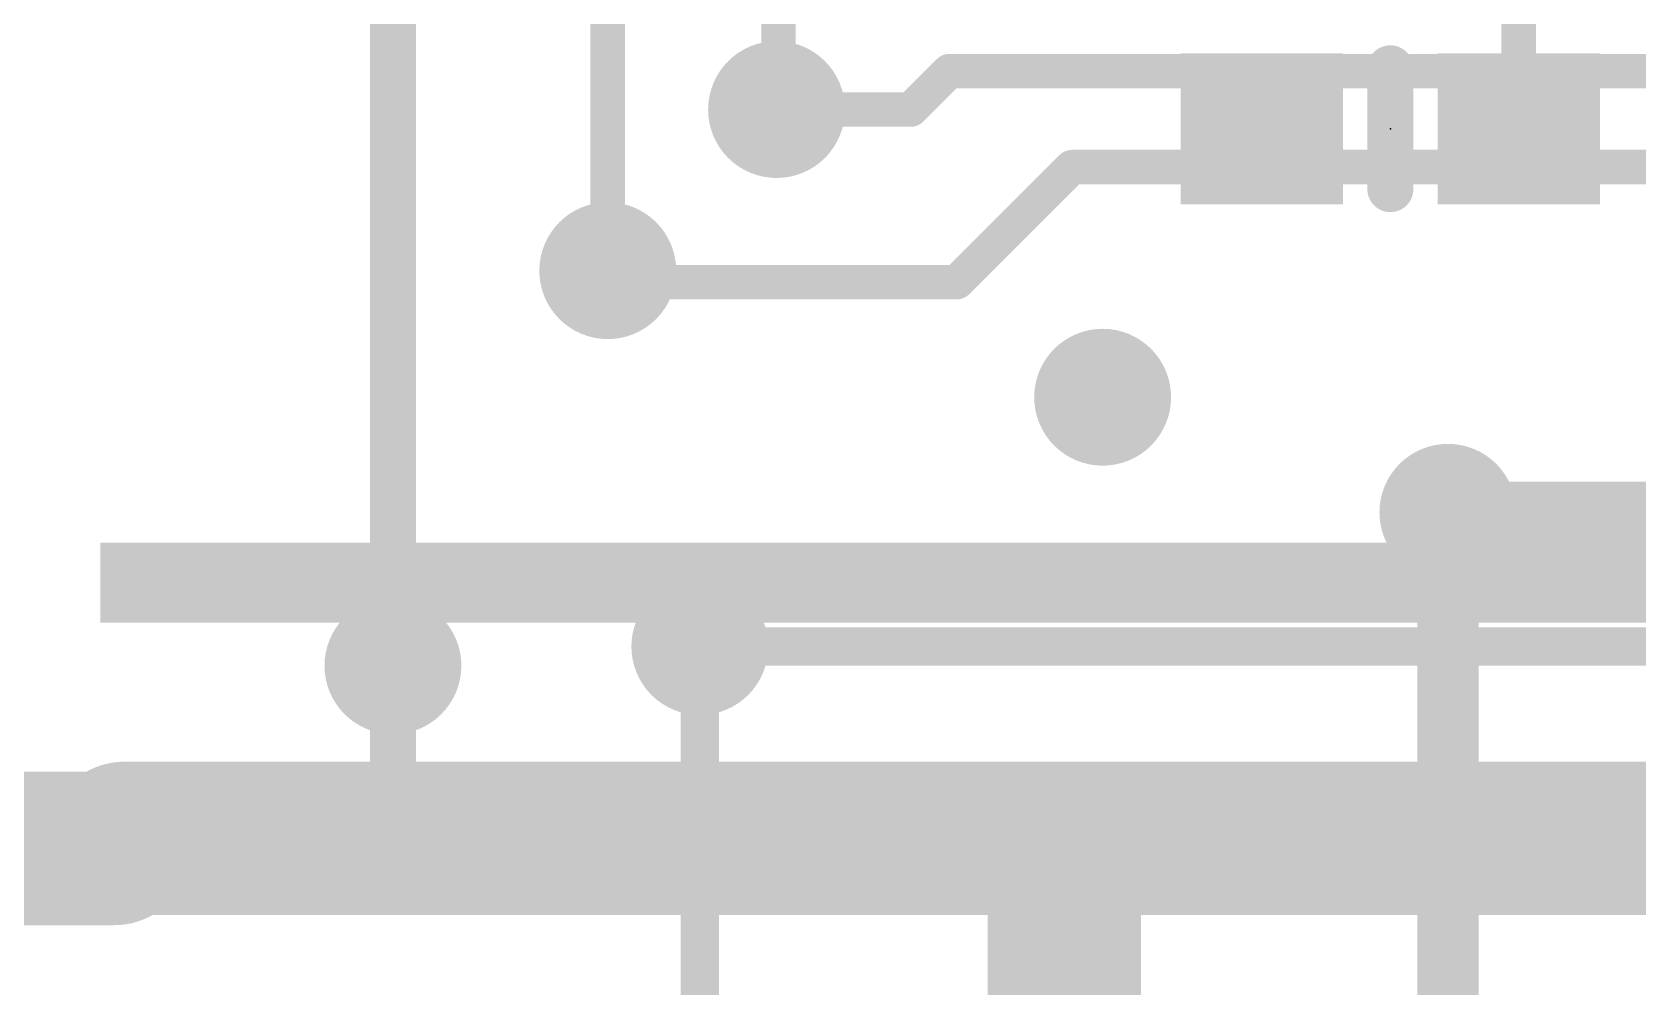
# Model space of a CAD drawing. Extents: x -17.8 to 79, y -18.3 to 67.8.
# Drawn here: x 28.73 to 39.36, y 9.43 to 15.75 of the extents above; entities that cross this region are included whole.
import ezdxf

# ---------------------------------------------------------------- set-up
doc = ezdxf.new("R2010")
doc.units = 0
for name, color, linetype in [('1', 12, 'CONTINUOUS'), ('16', 5, 'CONTINUOUS'), ('18', 3, 'CONTINUOUS'), ('200', 4, 'CONTINUOUS'), ('21', 40, 'CONTINUOUS'), ('23', 53, 'CONTINUOUS')]:
    doc.layers.add(name, color=color, linetype=linetype)

# ---------------------------------------------------------------- blocks, each defined once
blk = doc.blocks.new('RECT')
blk.add_solid([(-0.5, -0.5), (0.5, -0.5), (-0.5, 0.5), (0.5, 0.5)])
blk = doc.blocks.new('ROUNDV')
at = {"const_width": 0.5}
blk.add_lwpolyline([(0, -0.25, 1), (0, 0.25, 1), (0, -0.25)], format="xyb", dxfattribs=at)

msp = doc.modelspace()

# ---------------------------------------------------------------- linework, layer by layer
at = {"layer": '1'}
for points, const_width in [([(33.6677, 15.2527), (33.6677, 19.6977)], 0.2286), ([(32.5374, 19.4056), (32.5374, 14.1732)], 0.2286), ([(31.115, 18.923), (31.115, 11.557)], 0.3048), ([(38.569, 16.414), (38.569, 15.113)], 0.2286), ([(33.655, 15.24), (33.6677, 15.2527)], 0.2286), ([(38.1, 12.573), (38.1, 2.54)], 0.4064), ([(33.147, 2.667), (33.147, 11.684)], 0.254), ([(27.493, 10.3472), (29.2702, 10.3472)], 1.016), ([(29.2702, 10.3472), (29.337, 10.414)], 1.016), ([(35.56, 2.54), (35.56, 9.906)], 1.016)]:
    msp.add_lwpolyline(points, dxfattribs=dict(at, const_width=const_width))
for points, const_width in [([(33.6146, 15.2804, 1), (33.6954, 15.1996)], 0.1143), ([(33.6106, 15.2527, 1), (33.7249, 15.2527)], 0.1143), ([(33.7081, 15.2123, 1), (33.6273, 15.2931)], 0.1143), ([(38.5119, 15.113, 1), (38.6262, 15.113)], 0.1143), ([(32.4802, 14.1732, 1), (32.5945, 14.1732)], 0.1143), ([(38.2016, 12.573, 1), (37.9984, 12.573)], 0.2032), ([(33.2105, 11.684, 1), (33.0835, 11.684)], 0.127), ([(31.0388, 11.557, 1), (31.1912, 11.557)], 0.1524), ([(29.5166, 10.2344, 1), (29.1574, 10.5936)], 0.508), ([(29.2702, 10.0932, 1), (29.2702, 10.6012)], 0.508), ([(29.0905, 10.5268, 1), (29.4498, 10.1675)], 0.508), ([(35.814, 9.906, 1), (35.306, 9.906)], 0.508)]:
    msp.add_lwpolyline(points, format="xyb", dxfattribs=dict(at, const_width=const_width))
at = {"layer": '16'}
for points, const_width in [([(34.798, 15.494), (34.544, 15.24)], 0.2286), ([(34.798, 15.494), (60.579, 15.494)], 0.2286), ([(34.544, 15.24), (33.655, 15.24)], 0.2286), ([(34.8488, 14.097), (35.6108, 14.859)], 0.2286), ([(35.6108, 14.859), (62.357, 14.859)], 0.2286), ([(32.5374, 14.1732), (32.6136, 14.097)], 0.2286), ([(32.6136, 14.097), (34.8488, 14.097)], 0.2286), ([(42.926, 12.573), (38.1, 12.573)], 0.4064), ([(33.147, 11.684), (42.926, 11.684)], 0.254), ([(31.115, 11.557), (31.115, 10.414)], 0.3048), ([(29.337, 10.414), (31.115, 10.414)], 1.016), ([(31.115, 10.414), (35.56, 10.414)], 1.016), ([(35.56, 10.414), (43.942, 10.414)], 1.016), ([(35.56, 9.906), (35.56, 10.414)], 1.016)]:
    msp.add_lwpolyline(points, dxfattribs=dict(at, const_width=const_width))
for points, const_width in [([(34.798, 15.5512, 1), (34.798, 15.4369)], 0.1143), ([(34.8384, 15.4536, 1), (34.7576, 15.5344)], 0.1143), ([(33.655, 15.2972, 1), (33.655, 15.1829)], 0.1143), ([(34.5036, 15.2804, 1), (34.5844, 15.1996)], 0.1143), ([(34.544, 15.1829, 1), (34.544, 15.2972)], 0.1143), ([(35.6108, 14.9162, 1), (35.6108, 14.8018)], 0.1143), ([(35.6512, 14.8186, 1), (35.5704, 14.8994)], 0.1143), ([(32.5778, 14.2136, 1), (32.497, 14.1328)], 0.1143), ([(32.6136, 14.1542, 1), (32.6136, 14.0399)], 0.1143), ([(32.5732, 14.0566, 1), (32.654, 14.1374)], 0.1143), ([(34.8084, 14.1374, 1), (34.8892, 14.0566)], 0.1143), ([(34.8488, 14.0399, 1), (34.8488, 14.1542)], 0.1143), ([(38.1, 12.6746, 1), (38.1, 12.4714)], 0.2032), ([(33.147, 11.7475, 1), (33.147, 11.6205)], 0.127), ([(31.1912, 11.557, 1), (31.0388, 11.557)], 0.1524), ([(29.337, 10.668, 1), (29.337, 10.16)], 0.508), ([(31.115, 10.668, 1), (31.115, 10.16)], 0.508), ([(31.115, 10.16, 1), (31.115, 10.668)], 0.508), ([(35.56, 10.668, 1), (35.56, 10.16)], 0.508), ([(35.814, 10.414, 1), (35.306, 10.414)], 0.508), ([(35.56, 10.16, 1), (35.56, 10.668)], 0.508), ([(31.0388, 10.414, 1), (31.1912, 10.414)], 0.1524), ([(35.306, 9.906, 1), (35.814, 9.906)], 0.508)]:
    msp.add_lwpolyline(points, format="xyb", dxfattribs=dict(at, const_width=const_width))
at = {"layer": '21', "const_width": 0.3048}
msp.add_lwpolyline([(37.719, 14.713), (37.719, 15.513)], dxfattribs=at)
at = {"layer": '21', "const_width": 0.1524}
for points in [[(37.7952, 15.513, 1), (37.6428, 15.513)], [(37.6428, 14.713, 1), (37.7952, 14.713)]]:
    msp.add_lwpolyline(points, format="xyb", dxfattribs=at)
at = {"layer": '23'}
msp.add_point((37.719, 15.113), dxfattribs=at)

# ---------------------------------------------------------------- block references
at = {"layer": '1', "xscale": 1.075, "rotation": 180}
for p in [(36.869, 15.113), (38.569, 15.113)]:
    msp.add_blockref('RECT', p, dxfattribs=at)
at = {"layer": '18', "xscale": 0.9064, "yscale": 0.9064}
for p in [(33.655, 15.24), (33.655, 15.24), (32.5374, 14.1732), (32.5374, 14.1732), (35.814, 13.335), (35.814, 13.335), (38.1, 12.573), (38.1, 12.573), (33.147, 11.684), (33.147, 11.684), (31.115, 11.557), (31.115, 11.557), (29.337, 10.414), (29.337, 10.414), (35.56, 9.906), (35.56, 9.906)]:
    msp.add_blockref('ROUNDV', p, dxfattribs=at)
at = {"layer": '200', "xscale": 17.8005, "yscale": 0.0212}
for p in [(38.0773, 12.3608), (38.0773, 12.3397), (38.0773, 12.3185), (38.0773, 12.2973), (38.0773, 12.2762), (38.0773, 12.255), (38.0773, 12.2338), (38.0773, 12.2127), (38.0773, 12.1915), (38.0773, 12.1703), (38.0773, 12.1492), (38.0773, 12.128), (38.0773, 12.1068), (38.0773, 12.0857), (38.0773, 12.0645), (38.0773, 12.0434), (38.0773, 12.0222), (38.0773, 12.001), (38.0773, 11.9799), (38.0773, 11.9587), (38.0773, 11.9375), (38.0773, 11.9164), (38.0773, 11.8952), (38.0773, 11.874), (38.0773, 11.8529)]:
    msp.add_blockref('RECT', p, dxfattribs=at)

doc.saveas('drawing.dxf')
